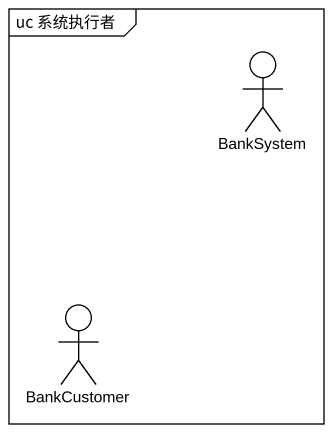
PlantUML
@startuml
mainframe uc 系统执行者
actor BankSystem
actor BankCustomer
@enduml
